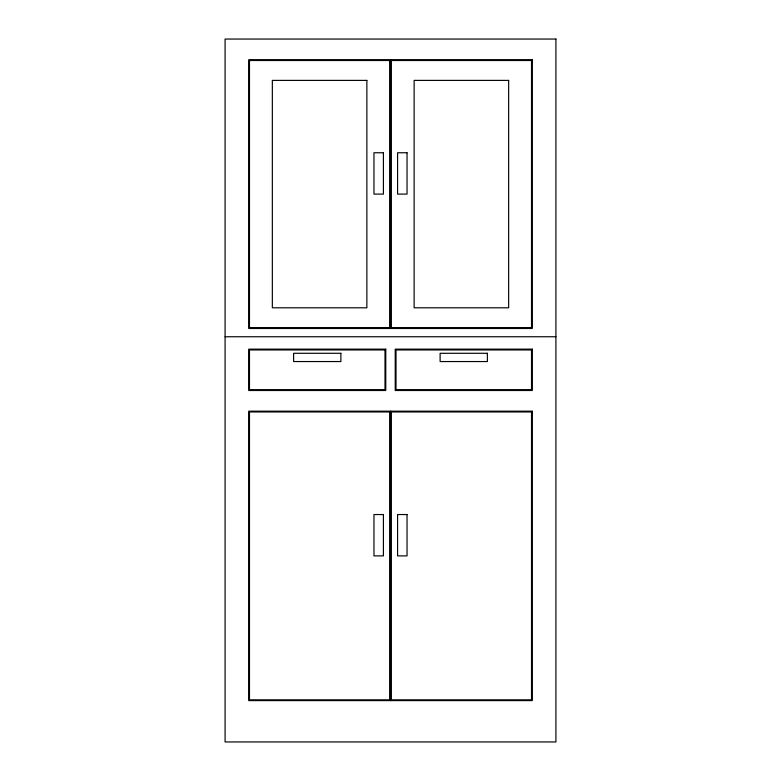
<?xml version="1.0" encoding="UTF-8"?>
<svg xmlns="http://www.w3.org/2000/svg" width="781" height="781" viewBox="0 0 781 781"><rect width="100%" height="100%" fill="white"/><g stroke="black" fill="none" stroke-linecap="round" stroke-linejoin="round"><path stroke-width="1.17" d="M225.084 336.748L555.916 336.748M390.5 59.727L390.5 328.479M390.5 411.177L390.5 700.606M555.916 39.05L225.084 39.05L225.084 741.95L555.916 741.95L555.916 39.05M532.291 59.727L248.709 59.727L248.709 328.479L532.291 328.479L532.291 59.727M389.719 60.508L249.49 60.508L249.49 327.698L389.719 327.698L389.719 60.508M531.51 60.508L391.281 60.508L391.281 327.698L531.51 327.698L531.51 60.508M366.865 80.394L272.344 80.394L272.344 307.802L366.865 307.802L366.865 80.394M508.656 80.394L414.135 80.394L414.135 307.802L508.656 307.802L508.656 80.394M383.412 152.754L373.962 152.754L373.962 194.098L383.412 194.098L383.412 152.754M407.038 152.754L397.588 152.754L397.588 194.098L407.038 194.098L407.038 152.754M385.775 349.156L248.709 349.156L248.709 390.5L385.775 390.5L385.775 349.156M532.291 349.156L395.225 349.156L395.225 390.5L532.291 390.5L532.291 349.156M384.994 349.937L249.49 349.937L249.49 389.719L384.994 389.719L384.994 349.937M531.51 349.937L396.006 349.937L396.006 389.719L531.51 389.719L531.51 349.937M340.877 353.285L293.617 353.285L293.617 361.554L340.877 361.554L340.877 353.285M487.383 353.285L440.123 353.285L440.123 361.554L487.383 361.554L487.383 353.285M532.291 411.177L248.709 411.177L248.709 700.606L532.291 700.606L532.291 411.177M389.719 411.958L249.49 411.958L249.49 699.825L389.719 699.825L389.719 411.958M531.51 411.958L391.281 411.958L391.281 699.825L531.51 699.825L531.51 411.958M383.412 514.542L373.962 514.542L373.962 555.887L383.412 555.887L383.412 514.542M407.038 514.542L397.588 514.542L397.588 555.887L407.038 555.887L407.038 514.542"/></g></svg>
